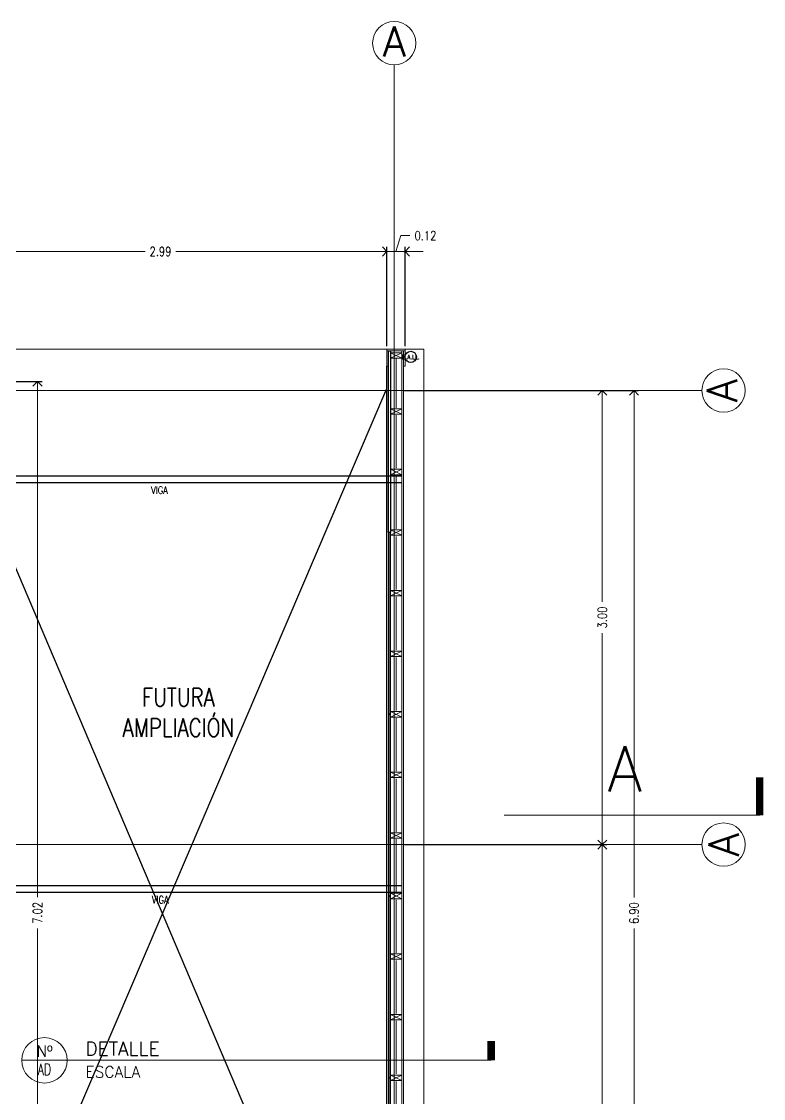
# Model space of a CAD drawing. Header units: inches. Extents: x 10.8 to 60.4, y 12.2 to 79.7.
# Drawn here: x 29.79 to 34.7, y 37.46 to 44.57 of the extents above; entities that cross this region are included whole.
import ezdxf
from ezdxf.enums import TextEntityAlignment as Align

# ---------------------------------------------------------------- set-up
doc = ezdxf.new("R2010")
doc.units = ezdxf.units.IN
doc.header["$MEASUREMENT"] = 0
doc.layers.get('DEFPOINTS').update_dxf_attribs({"color": 210})
for name, color, linetype, lineweight in [('A-ANNO-DIMS', 3, 'Continuous', 18), ('A-ANNO-SYMB', 3, 'Continuous', 18), ('A-ANNO-TEXT', 3, 'Continuous', 18), ('A-DETL-MBND', 3, 'Continuous', 18), ('A-DETL-MCUT', 4, 'Continuous', 25), ('A-ELEV-IDEN', 3, 'Continuous', 18), ('A-ELEV-MBE2', 4, 'Continuous', 25), ('A-WALL-PATT', 8, 'Continuous', 18), ('A-WALL-STUD', 3, 'Continuous', 18)]:
    doc.layers.add(name, color=color, linetype=linetype, lineweight=lineweight)
doc.styles.add('E-ROMANS', font='romans.shx', dxfattribs={"width": 0.8})
doc.dimstyles.new('E-0050_ARW_12', dxfattribs={"dimscale": 0.001, "dimtxt": 60, "dimasz": 60, "dimexe": 30, "dimexo": 20, "dimgap": 30, "dimtad": 0, "dimzin": 0, "dimdsep": 46, "dimtxsty": 'E-ROMANS', "dimblk": 'OPEN90', "dimcen": 30, "dimclrd": 256, "dimclre": 256, "dimclrt": 256, "dimadec": 0, "dimazin": 0, "dimtfac": 1, "dimtmove": 1, "dimatfit": 3, "dimldrblk": 'OPEN90', "dimfxl": 1, "dimtfill": 1, "dimtolj": 1, "dimtzin": 0, "dimlwd": -1, "dimarcsym": 0})

# ---------------------------------------------------------------- blocks, each defined once
blk = doc.blocks.new('_Open90')
at = {"color": 0, "linetype": 'ByBlock', "lineweight": -2}
for p, q in [((0, 0), (-1, 0)), ((-0.5, 0.5), (0, 0)), ((0, 0), (-0.5, -0.5))]:
    blk.add_line(p, q, dxfattribs=at)
blk = doc.blocks.new('*D1041')
at = {"layer": 'A-ANNO-DIMS', "lineweight": -2, "transparency": 16777216}
for p, q in [((29.2369, 42.1914), (29.9302, 42.1914)), ((29.2369, 35.1724), (29.9302, 35.1724))]:
    blk.add_line(p, q, dxfattribs=at)
at = {"layer": 'A-ANNO-DIMS', "transparency": 16777216}
for p, q in [((29.9002, 42.1314), (29.9002, 38.785)), ((29.9002, 35.2324), (29.9002, 38.5788))]:
    blk.add_line(p, q, dxfattribs=at)
at = {"layer": 'DEFPOINTS', "color": 0, "transparency": 16777216}
for p in [(29.2169, 42.1914), (29.2169, 35.1724), (29.9002, 35.1724)]:
    blk.add_point(p, dxfattribs=at)
at = {"layer": 'A-ANNO-DIMS', "transparency": 16777216, "xscale": 0.06, "yscale": 0.06, "zscale": 0.06}
for p, rotation in [((29.9002, 42.1914), 90), ((29.9002, 35.1724), 270)]:
    blk.add_blockref('_Open90', p, dxfattribs=dict(at, rotation=rotation))
at = {"layer": 'A-ANNO-DIMS', "transparency": 16777216, "insert": (29.9002, 38.6819), "char_height": 0.06, "attachment_point": 5, "rotation": 90, "style": 'E-ROMANS', "bg_fill": 3, "box_fill_scale": 1.25, "bg_fill_color": 256, "bg_fill_true_color": 13158600, "bg_fill_transparency": 0}
blk.add_mtext('\\A1;7.02', dxfattribs=at)
blk = doc.blocks.new('*D1065')
at = {"layer": 'A-ANNO-DIMS', "lineweight": -2, "transparency": 16777216}
for p, q in [((32.325, 42.1319), (33.6605, 42.1319)), ((32.325, 39.1329), (33.6605, 39.1329))]:
    blk.add_line(p, q, dxfattribs=at)
at = {"layer": 'A-ANNO-DIMS', "transparency": 16777216}
for p, q in [((33.6305, 42.0719), (33.6305, 40.7355)), ((33.6305, 39.1929), (33.6305, 40.5293))]:
    blk.add_line(p, q, dxfattribs=at)
at = {"layer": 'DEFPOINTS', "color": 0, "transparency": 16777216}
for p in [(32.305, 42.1319), (32.305, 39.1329), (33.6305, 39.1329)]:
    blk.add_point(p, dxfattribs=at)
at = {"layer": 'A-ANNO-DIMS', "transparency": 16777216, "xscale": 0.06, "yscale": 0.06, "zscale": 0.06}
for p, rotation in [((33.6305, 42.1319), 90), ((33.6305, 39.1329), 270)]:
    blk.add_blockref('_Open90', p, dxfattribs=dict(at, rotation=rotation))
at = {"layer": 'A-ANNO-DIMS', "transparency": 16777216, "insert": (33.6305, 40.6324), "char_height": 0.06, "attachment_point": 5, "rotation": 90, "style": 'E-ROMANS', "bg_fill": 3, "box_fill_scale": 1.25, "bg_fill_color": 256, "bg_fill_true_color": 13158600, "bg_fill_transparency": 0}
blk.add_mtext('\\A1;3.00', dxfattribs=at)
blk = doc.blocks.new('*D1066')
at = {"layer": 'A-ANNO-DIMS', "lineweight": -2, "transparency": 16777216}
for p, q in [((32.325, 39.1329), (33.6605, 39.1329)), ((32.3251, 35.2299), (33.6605, 35.2299))]:
    blk.add_line(p, q, dxfattribs=at)
at = {"layer": 'A-ANNO-DIMS', "transparency": 16777216}
for p, q in [((33.6305, 39.0729), (33.6305, 37.2846)), ((33.6305, 35.2899), (33.6305, 37.0783))]:
    blk.add_line(p, q, dxfattribs=at)
at = {"layer": 'DEFPOINTS', "color": 0, "transparency": 16777216}
for p in [(32.305, 39.1329), (32.3051, 35.2299), (33.6305, 35.2299)]:
    blk.add_point(p, dxfattribs=at)
at = {"layer": 'A-ANNO-DIMS', "transparency": 16777216, "xscale": 0.06, "yscale": 0.06, "zscale": 0.06}
for p, rotation in [((33.6305, 39.1329), 90), ((33.6305, 35.2299), 270)]:
    blk.add_blockref('_Open90', p, dxfattribs=dict(at, rotation=rotation))
at = {"layer": 'A-ANNO-DIMS', "transparency": 16777216, "insert": (33.6305, 37.1814), "char_height": 0.06, "attachment_point": 5, "rotation": 90, "style": 'E-ROMANS', "bg_fill": 3, "box_fill_scale": 1.25, "bg_fill_color": 256, "bg_fill_true_color": 13158600, "bg_fill_transparency": 0}
blk.add_mtext('\\A1;3.90', dxfattribs=at)
blk = doc.blocks.new('*D885')
at = {"layer": 'A-ANNO-DIMS', "lineweight": -2, "transparency": 16777216}
for p, q in [((32.325, 42.1319), (33.8708, 42.1319)), ((32.325, 35.2299), (33.8708, 35.2299))]:
    blk.add_line(p, q, dxfattribs=at)
at = {"layer": 'A-ANNO-DIMS', "transparency": 16777216}
for p, q in [((33.8408, 42.0719), (33.8408, 38.7829)), ((33.8408, 35.2899), (33.8408, 38.5789))]:
    blk.add_line(p, q, dxfattribs=at)
at = {"layer": 'DEFPOINTS', "color": 0, "transparency": 16777216}
for p in [(32.305, 42.1319), (32.305, 35.2299), (33.8408, 35.2299)]:
    blk.add_point(p, dxfattribs=at)
at = {"layer": 'A-ANNO-DIMS', "transparency": 16777216, "xscale": 0.06, "yscale": 0.06, "zscale": 0.06}
for p, rotation in [((33.8408, 42.1319), 90), ((33.8408, 35.2299), 270)]:
    blk.add_blockref('_Open90', p, dxfattribs=dict(at, rotation=rotation))
at = {"layer": 'A-ANNO-DIMS', "transparency": 16777216, "insert": (33.8408, 38.6809), "char_height": 0.06, "attachment_point": 5, "rotation": 90, "style": 'E-ROMANS', "bg_fill": 3, "box_fill_scale": 1.25, "bg_fill_color": 256, "bg_fill_true_color": 13158600, "bg_fill_transparency": 0}
blk.add_mtext('\\A1;6.90', dxfattribs=at)
blk = doc.blocks.new('*D1078')
at = {"layer": 'A-ANNO-DIMS', "lineweight": -2, "transparency": 16777216}
for p, q in [((29.2169, 42.2004), (29.2169, 43.0798)), ((32.208, 42.4244), (32.208, 43.0798))]:
    blk.add_line(p, q, dxfattribs=at)
at = {"layer": 'A-ANNO-DIMS', "transparency": 16777216}
for p, q in [((29.2769, 43.0498), (30.6105, 43.0498)), ((32.148, 43.0498), (30.8145, 43.0498))]:
    blk.add_line(p, q, dxfattribs=at)
at = {"layer": 'DEFPOINTS', "color": 0, "transparency": 16777216}
for p in [(32.208, 43.0498), (32.208, 42.4044), (29.2169, 42.1804)]:
    blk.add_point(p, dxfattribs=at)
at = {"layer": 'A-ANNO-DIMS', "transparency": 16777216, "xscale": 0.06, "yscale": 0.06, "zscale": 0.06, "rotation": 180}
blk.add_blockref('_Open90', (29.2169, 43.0498), dxfattribs=at)
at = {"layer": 'A-ANNO-DIMS', "transparency": 16777216, "xscale": 0.06, "yscale": 0.06, "zscale": 0.06}
blk.add_blockref('_Open90', (32.208, 43.0498), dxfattribs=at)
at = {"layer": 'A-ANNO-DIMS', "transparency": 16777216, "insert": (30.7125, 43.0498), "char_height": 0.06, "attachment_point": 5, "style": 'E-ROMANS', "bg_fill": 3, "box_fill_scale": 1.25, "bg_fill_color": 256, "bg_fill_true_color": 13158600, "bg_fill_transparency": 0}
blk.add_mtext('\\A1;2.99', dxfattribs=at)
blk = doc.blocks.new('*D1079')
at = {"layer": 'A-ANNO-DIMS', "transparency": 16777216}
for p, q in [((32.268, 43.0498), (32.2995, 43.1548)), ((32.2995, 43.1548), (32.3595, 43.1548)), ((32.148, 43.0498), (32.088, 43.0498)), ((32.208, 43.0498), (32.328, 43.0498)), ((32.208, 43.0498), (32.328, 43.0498)), ((32.388, 43.0498), (32.448, 43.0498))]:
    blk.add_line(p, q, dxfattribs=at)
at = {"layer": 'A-ANNO-DIMS', "lineweight": -2, "transparency": 16777216}
for p, q in [((32.208, 42.4244), (32.208, 43.0798)), ((32.328, 42.4244), (32.328, 43.0798))]:
    blk.add_line(p, q, dxfattribs=at)
at = {"layer": 'DEFPOINTS', "color": 0, "transparency": 16777216}
for p in [(32.328, 43.0498), (32.208, 42.4044), (32.328, 42.4044)]:
    blk.add_point(p, dxfattribs=at)
at = {"layer": 'A-ANNO-DIMS', "transparency": 16777216, "xscale": 0.06, "yscale": 0.06, "zscale": 0.06}
blk.add_blockref('_Open90', (32.208, 43.0498), dxfattribs=at)
at = {"layer": 'A-ANNO-DIMS', "transparency": 16777216, "insert": (32.4626, 43.1548), "char_height": 0.06, "attachment_point": 5, "style": 'E-ROMANS', "bg_fill": 3, "box_fill_scale": 1.25, "bg_fill_color": 256, "bg_fill_true_color": 13158600, "bg_fill_transparency": 0}
blk.add_mtext('\\A1;0.12', dxfattribs=at)
at = {"layer": 'A-ANNO-DIMS', "transparency": 16777216, "xscale": 0.06, "yscale": 0.06, "zscale": 0.06, "rotation": 180}
blk.add_blockref('_Open90', (32.328, 43.0498), dxfattribs=at)

msp = doc.modelspace()

# ---------------------------------------------------------------- linework, layer by layer
at = {"layer": 'A-ANNO-SYMB'}
for p, q in [((32.2564, 33.8778), (32.2564, 44.2823)), ((34.2889, 42.1319), (11.4546, 42.1319))]:
    msp.add_line(p, q, dxfattribs=at)
at = {"layer": 'A-ANNO-SYMB', "const_width": 0.05}
msp.add_lwpolyline([(34.6703, 39.3273), (34.6703, 39.5773)], dxfattribs=at)
at = {"layer": 'A-ANNO-SYMB'}
for centre in [(32.2564, 44.4253), (34.4319, 42.1319), (34.4319, 39.1329)]:
    msp.add_circle(centre, 0.143, dxfattribs=at)
at = {"layer": 'A-DETL-MBND'}
msp.add_line((32.328, 42.3934), (32.328, 42.4044), dxfattribs=at)
msp.add_lwpolyline([(32.328, 42.3934), (32.208, 42.3934), (32.208, 42.4044), (32.328, 42.4044)], dxfattribs=at)
for points in [[(32.219, 42.2934), (32.208, 42.2934), (32.208, 42.3934), (32.219, 42.3934)], [(32.306, 42.3934), (32.306, 34.8934), (32.317, 34.8934), (32.317, 42.3934)], [(32.328, 42.2934), (32.317, 42.2934), (32.317, 42.3934), (32.328, 42.3934)]]:
    msp.add_lwpolyline(points, close=True, dxfattribs=at)
at = {"layer": 'A-DETL-MCUT'}
for points in [[(32.219, 41.1934), (32.219, 42.3934), (32.231, 42.3934), (32.231, 41.1934)], [(32.231, 39.9934), (32.231, 41.1934), (32.219, 41.1934), (32.219, 39.9934)], [(32.231, 38.7934), (32.231, 39.9934), (32.219, 39.9934), (32.219, 38.7934)], [(32.231, 37.5934), (32.231, 38.7934), (32.219, 38.7934), (32.219, 37.5934)], [(32.231, 36.3934), (32.231, 37.5934), (32.219, 37.5934), (32.219, 36.3934)]]:
    msp.add_lwpolyline(points, close=True, dxfattribs=at)
at = {"layer": 'A-ELEV-IDEN'}
for p in [(32.208, 42.4044), (32.1949, 42.4044)]:
    msp.add_line(p, (26.1119, 42.4044), dxfattribs=at)
msp.add_lwpolyline([(32.317, 42.4044), (32.4526, 42.4044), (32.4526, 34.8824), (32.317, 34.8824)], dxfattribs=at)
at = {"layer": 'A-ELEV-MBE2'}
msp.add_line((32.208, 35.0782), (32.208, 42.2934), dxfattribs=at)
at = {"layer": 'A-ELEV-MBE2', "ltscale": 7}
msp.add_line((29.2279, 35.1714), (32.2069, 42.1454), dxfattribs=at)
at = {"layer": 'A-ELEV-MBE2', "ltscale": 0.05}
msp.add_circle((32.3655, 42.3532), 0.0375, dxfattribs=at)
at = {"layer": 'A-WALL-PATT', "ltscale": 0.1}
for p, q in [((32.2685, 42.0184), (32.2685, 42.3453)), ((32.2685, 41.6184), (32.2685, 41.9684)), ((32.2685, 41.2184), (32.2685, 41.5684)), ((32.2685, 40.8184), (32.2685, 41.1684)), ((32.2685, 40.4184), (32.2685, 40.7684)), ((32.2685, 40.0184), (32.2685, 40.3684)), ((32.2685, 39.6184), (32.2685, 39.9684)), ((32.2685, 39.2183), (32.2685, 39.5683)), ((32.2685, 38.8184), (32.2685, 39.1684)), ((32.2685, 38.4184), (32.2685, 38.7684)), ((32.2685, 38.0184), (32.2685, 38.3684)), ((32.2685, 37.6184), (32.2685, 37.9684)), ((32.2685, 37.2184), (32.2685, 37.5684))]:
    msp.add_line(p, q, dxfattribs=at)

# ---------------------------------------------------------------- texts
at = {"layer": 'A-ANNO-TEXT', "attachment_point": 5, "style": 'E-ROMANS'}
for s, insert, char_height in [('\\pi-0.09,l0.09,t0.09;B.A.LL.', (32.3655, 42.3532), 0.03), ('\\pi-0.15,l0.15,t0.15;VIGA', (30.7058, 41.4739), 0.05), ('\\pi-0.36,l0.36,t0.36;FUTURA\\PAMPLIACIÓN', (30.8312, 40.0058), 0.12), ('\\pi-0.36,l0.36,t0.36;FUTURA\\PAMPLIACIÓN', (30.8312, 40.0058), 0.12), ('\\pi-0.15,l0.15,t0.15;VIGA', (30.7111, 38.7689), 0.05)]:
    msp.add_mtext(s, dxfattribs=dict(at, insert=insert, char_height=char_height))
at = {"layer": 'A-ANNO-TEXT', "style": 'E-ROMANS'}
msp.add_attdef('A', text='0.00', height=0.2, dxfattribs=at).set_placement((32.2564, 44.4365), align=Align.MIDDLE_CENTER)
for p in [(34.4208, 42.1319), (34.4319, 39.1329)]:
    msp.add_attdef('A', text='0.00', height=0.2, rotation=90, dxfattribs=at).set_placement(p, align=Align.MIDDLE_CENTER)
for tag, p, s, height in [('DETALLE', (30.2165, 37.7404), 'D E T A L L E   T I P O', 0.089939), ('ESCALA', (30.2165, 37.5944), 'E s c a l a   1 : 1 0 0', 0.074949)]:
    msp.add_attdef(tag, p, s, height=height, dxfattribs=at)

# ---------------------------------------------------------------- next in the draw order: dimensions: what is measured, and where the dimension line sits
at = {"layer": 'A-ANNO-DIMS'}
dim = msp.add_linear_dim(base=(29.9002, 35.1724), p1=(29.2169, 42.1914), p2=(29.2169, 35.1724), angle=90, dimstyle='E-0050_ARW_12', dxfattribs=at)
dim.commit()
dim.dimension.update_dxf_attribs({"geometry": '*D1041', "text_midpoint": (29.9002, 38.6819)})

# ---------------------------------------------------------------- next in the draw order: linework, layer by layer
at = {"layer": 'A-ANNO-SYMB'}
msp.add_line((34.2889, 39.1329), (11.4546, 39.1329), dxfattribs=at)
msp.add_lwpolyline([(29.7961, 37.7084), (32.0044, 37.7084)], dxfattribs=at)
msp.add_circle((29.9461, 37.7084), 0.15, dxfattribs=at)
at = {"layer": 'A-ELEV-MBE2', "ltscale": 7}
msp.add_line((29.2279, 42.1924), (32.2069, 35.1934), dxfattribs=at)

# ---------------------------------------------------------------- next in the draw order: texts
at = {"layer": 'A-ANNO-TEXT', "style": 'E-ROMANS'}
msp.add_attdef('Nº', text='0', height=0.0749, dxfattribs=at).set_placement((29.9461, 37.7084), align=Align.BOTTOM_CENTER)
at = {"layer": 'A-ANNO-TEXT', "style": 'E-ROMANS', "width": 0.7}
msp.add_attdef('AD', text='AD', height=0.07495, dxfattribs=at).set_placement((29.9461, 37.6863), align=Align.TOP_CENTER)

# ---------------------------------------------------------------- next in the draw order: dimensions: what is measured, and where the dimension line sits
at = {"layer": 'A-ANNO-DIMS'}
dim = msp.add_linear_dim(base=(32.208, 43.0498), p1=(29.2169, 42.1804), p2=(32.208, 42.4044), dimstyle='E-0050_ARW_12', dxfattribs=at)
dim.commit()
dim.dimension.update_dxf_attribs({"geometry": '*D1078', "text_midpoint": (30.7125, 43.0498)})
dim = msp.add_linear_dim(base=(33.6305, 39.1329), p1=(32.305, 42.1319), p2=(32.305, 39.1329), angle=90, dimstyle='E-0050_ARW_12', dxfattribs=at)
dim.commit()
dim.dimension.update_dxf_attribs({"geometry": '*D1065', "text_midpoint": (33.6305, 40.6324)})

# ---------------------------------------------------------------- next in the draw order: dimensions: what is measured, and where the dimension line sits
dim = msp.add_linear_dim(base=(32.328, 43.0498), p1=(32.208, 42.4044), p2=(32.328, 42.4044), dimstyle='E-0050_ARW_12', dxfattribs=at)
dim.commit()
dim.dimension.update_dxf_attribs({"geometry": '*D1079', "text_midpoint": (32.3895, 43.1548)})
dim = msp.add_linear_dim(base=(33.6305, 35.2299), p1=(32.305, 39.1329), p2=(32.3051, 35.2299), angle=90, dimstyle='E-0050_ARW_12', dxfattribs=at)
dim.commit()
dim.dimension.update_dxf_attribs({"geometry": '*D1066', "text_midpoint": (33.6305, 37.1814)})

# ---------------------------------------------------------------- next in the draw order: linework, layer by layer
at = {"layer": 'A-WALL-STUD'}
for p, q in [((32.306, 42.3813), (32.231, 42.3453)), ((32.231, 42.3813), (32.306, 42.3453))]:
    msp.add_line(p, q, dxfattribs=at)
msp.add_lwpolyline([(32.306, 42.3813), (32.231, 42.3813), (32.231, 42.3453), (32.306, 42.3453)], close=True, dxfattribs=at)

# ---------------------------------------------------------------- next in the draw order: dimensions: what is measured, and where the dimension line sits
at = {"layer": 'A-ANNO-DIMS'}
dim = msp.add_linear_dim(base=(33.8408, 35.2299), p1=(32.305, 42.1319), p2=(32.305, 35.2299), angle=90, dimstyle='E-0050_ARW_12', dxfattribs=at)
dim.commit()
dim.dimension.update_dxf_attribs({"geometry": '*D885', "text_midpoint": (33.8408, 38.6809)})

# ---------------------------------------------------------------- next in the draw order: linework, layer by layer
at = {"layer": 'A-ANNO-SYMB'}
for p, q in [((32.982, 39.3273), (34.6703, 39.3273)), ((32.0044, 37.7084), (32.8967, 37.7084))]:
    msp.add_line(p, q, dxfattribs=at)
at = {"layer": 'A-ANNO-SYMB', "const_width": 0.05}
msp.add_lwpolyline([(32.8967, 37.7084), (32.8967, 37.8361)], dxfattribs=at)
at = {"layer": 'A-ELEV-MBE2'}
for p, q in [((29.1319, 41.5684), (32.306, 41.5684)), ((29.1319, 41.5234), (32.306, 41.5234)), ((29.1319, 38.8634), (32.306, 38.8634)), ((29.1319, 38.8184), (32.306, 38.8184))]:
    msp.add_line(p, q, dxfattribs=at)
at = {"layer": 'A-WALL-STUD'}
for p, q in [((32.306, 42.0114), (32.231, 41.9754)), ((32.231, 42.0114), (32.306, 41.9754)), ((32.306, 41.6114), (32.231, 41.5754)), ((32.231, 41.6114), (32.306, 41.5754)), ((32.306, 41.2114), (32.231, 41.1754)), ((32.231, 41.2114), (32.306, 41.1754)), ((32.231, 40.8114), (32.306, 40.7754)), ((32.306, 40.8114), (32.231, 40.7754)), ((32.306, 40.4114), (32.231, 40.3754)), ((32.231, 40.4114), (32.306, 40.3754)), ((32.306, 39.9754), (32.231, 40.0114)), ((32.231, 39.9754), (32.306, 40.0114)), ((32.231, 39.9754), (32.306, 40.0114)), ((32.306, 39.9754), (32.231, 40.0114)), ((32.306, 39.5754), (32.231, 39.6114)), ((32.231, 39.5754), (32.306, 39.6114)), ((32.231, 39.5754), (32.306, 39.6114)), ((32.306, 39.5754), (32.231, 39.6114)), ((32.231, 39.1753), (32.306, 39.2113)), ((32.306, 39.1753), (32.231, 39.2113)), ((32.231, 38.8114), (32.306, 38.7754)), ((32.306, 38.8114), (32.231, 38.7754)), ((32.231, 38.4114), (32.306, 38.3754)), ((32.306, 38.4114), (32.231, 38.3754)), ((32.231, 38.0114), (32.306, 37.9754)), ((32.306, 38.0114), (32.231, 37.9754)), ((32.231, 37.6114), (32.306, 37.5754)), ((32.306, 37.6114), (32.231, 37.5754))]:
    msp.add_line(p, q, dxfattribs=at)
for points in [[(32.306, 42.0114), (32.231, 42.0114), (32.231, 41.9754), (32.306, 41.9754)], [(32.306, 41.6114), (32.231, 41.6114), (32.231, 41.5754), (32.306, 41.5754)], [(32.306, 41.2114), (32.231, 41.2114), (32.231, 41.1754), (32.306, 41.1754)], [(32.231, 40.8114), (32.306, 40.8114), (32.306, 40.7754), (32.231, 40.7754)], [(32.306, 40.4114), (32.231, 40.4114), (32.231, 40.3754), (32.306, 40.3754)], [(32.306, 39.9754), (32.231, 39.9754), (32.231, 40.0114), (32.306, 40.0114)], [(32.231, 39.9754), (32.306, 39.9754), (32.306, 40.0114), (32.231, 40.0114)], [(32.306, 39.5754), (32.231, 39.5754), (32.231, 39.6114), (32.306, 39.6114)], [(32.231, 39.5754), (32.306, 39.5754), (32.306, 39.6114), (32.231, 39.6114)], [(32.231, 39.1753), (32.306, 39.1753), (32.306, 39.2113), (32.231, 39.2113)], [(32.231, 38.8114), (32.306, 38.8114), (32.306, 38.7754), (32.231, 38.7754)], [(32.231, 38.4114), (32.306, 38.4114), (32.306, 38.3754), (32.231, 38.3754)], [(32.231, 38.0114), (32.306, 38.0114), (32.306, 37.9754), (32.231, 37.9754)], [(32.231, 37.6114), (32.306, 37.6114), (32.306, 37.5754), (32.231, 37.5754)]]:
    msp.add_lwpolyline(points, close=True, dxfattribs=at)

# ---------------------------------------------------------------- next in the draw order: texts
at = {"layer": 'A-ANNO-TEXT', "style": 'E-ROMANS'}
msp.add_attdef('A', text='CORTE', height=0.2998, dxfattribs=at).set_placement((33.6629, 39.6328), align=Align.MIDDLE_LEFT)

doc.saveas('drawing.dxf')
